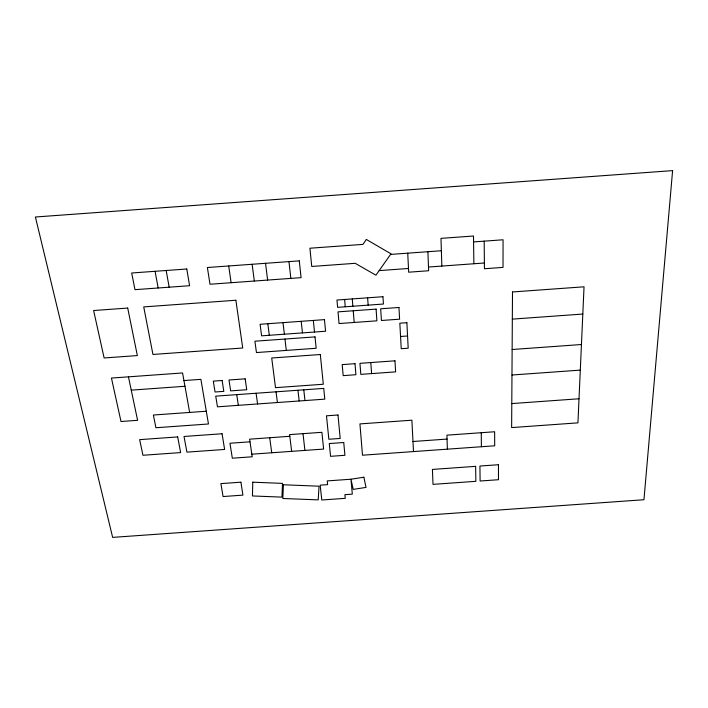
<?xml version="1.0" encoding="UTF-8"?>
<svg xmlns="http://www.w3.org/2000/svg" width="708" height="708" viewBox="0 0 708 708"><rect width="100%" height="100%" fill="white"/><g stroke="black" fill="none" stroke-linecap="round" stroke-linejoin="round"><path stroke-width="1.06" d="M473.572 241.924L503.061 239.782L503.025 267.394L484.431 268.739L484.192 241.154M390.568 254.411L441.367 250.738M379.161 270.606L408.489 268.482M428.49 267.04L484.378 262.995M512.327 319.122L582.817 314.051M400.56 336.486L407.56 335.981M512.132 349.504L581.445 344.522M183.938 380.568L200.895 379.346L208.462 423.986L155.919 427.747L153.371 415.03L206.302 411.242M131.246 390.135L184.965 386.276M511.973 375.01L580.303 370.116M511.787 403.578L579.011 398.772M289.793 436.296L249.614 439.172L252.207 456.784L232.33 458.2L229.95 443.243L250.004 441.819M412.985 441.5L447.049 439.075M251.827 454.191L323.636 449.067L321.892 432.305L289.59 434.615L291.652 451.35M128.449 376.842L137.6 420.322L120.997 421.508L111.439 378.063L182.576 372.957L189.656 412.437M155.079 271.306L158.149 287.988M166.185 270.5L169.159 287.191M236.738 394.639L238.348 405.33M228.702 265.969L231.127 282.713M256.092 393.25L257.588 403.958M269.704 437.739L271.73 452.766M252.119 264.27L254.331 281.032M267.836 323.724L269.305 335.282M276.04 391.816L277.412 402.533M265.535 263.305L267.624 280.076M282.996 322.636L284.377 334.203M284.952 339.052L286.306 350.416M297.935 390.25L299.174 400.976M302.997 433.65L304.927 450.403M303.776 389.834L304.98 400.56M288.961 261.606L290.846 278.394M301.192 321.326L302.458 332.902M313.325 320.45L314.511 332.034M344.628 299.484L345.247 306.785M352.292 298.926L352.876 306.237M353.248 310.768L354.186 322.459M370.797 362.558L371.603 373.594M367.629 297.82L368.151 305.13M413.499 451.571L411.888 420.198L359.93 423.906L362.487 455.209L494.688 445.792L494.635 431.756L446.934 435.163L447.368 449.164M407.737 253.172L408.675 272.199L428.632 270.748L427.906 251.712M441.845 266.066L440.987 238.366L473.493 236.012L473.882 263.757M481.254 432.712L481.405 446.739M512.504 291.962L511.636 427.588L577.932 422.853L584.038 286.802L512.504 291.962M252.756 482.183L252.446 495.954L281.943 497.122L282.492 483.387L252.756 482.183M283.395 484.768L282.837 498.485L318.202 499.875L319.051 486.201L283.395 484.768M672.6 170.619L643.953 499.733L112.643 537.381L35.4 217.002L672.6 170.619M366.346 239.454L362.956 244.384L309.909 248.225L311.741 266.465L355.195 263.314L375.93 275.191L390.993 253.818L366.346 239.454M363.868 477.219L350.973 479.228L327.238 480.909L327.627 484.635L320.175 485.166L321.786 499.998L345.256 498.335L344.911 494.671L352.31 494.14L350.973 479.228L353.204 489.396L366.018 487.405L363.868 477.219M186.797 269.005L131.688 272.996L134.971 289.669L189.594 285.713L186.797 269.005M299.28 260.863L207.382 267.518L209.993 284.244L301.077 277.651L299.28 260.863M127.714 308.06L93.615 310.529L104.129 357.965L137.352 355.575L127.714 308.06M235.879 300.254L143.724 306.909L152.946 354.451L242.729 348L235.879 300.254M382.957 296.714L336.964 300.033L337.61 307.334L383.426 304.033L382.957 296.714M376.098 309.122L338.017 311.865L339.052 323.547L376.886 320.821L376.098 309.122M398.958 307.476L380.665 308.794L381.435 320.494L399.604 319.184L398.958 307.476M324.45 319.644L260.084 324.282L261.606 335.84L325.574 331.238L324.45 319.644M406.879 322.698L399.825 323.211L401.232 348.699L408.189 348.203L406.879 322.698M315.016 336.893L254.907 341.212L256.446 352.557L316.184 348.265L315.016 336.893M320.317 354.513L271.713 358.009L275.509 387.665L323.308 384.24L320.317 354.513M355.009 363.691L342.194 364.611L343.176 375.638L355.912 374.718L355.009 363.691M394.967 360.823L359.947 363.337L360.815 374.373L395.622 371.868L394.967 360.823M222.117 380.497L213.285 381.125L215.055 391.993L223.825 391.365L222.117 380.497M245.163 378.842L228.976 380.001L230.649 390.878L246.738 389.727L245.163 378.842M323.733 388.4L215.728 396.144L217.471 406.826L324.813 399.144L323.733 388.4M337.99 414.994L326.485 415.817L328.848 439.252L340.194 438.447L337.99 414.994M177.681 436.924L139.644 439.641L142.954 455.271L180.637 452.58L177.681 436.924M222.064 433.756L184.018 436.473L186.921 452.138L224.622 449.447L222.064 433.756M343.743 442.518L329.282 443.553L330.565 456.324L344.92 455.297L343.743 442.518M240.906 482.192L220.896 483.617L223.073 496.547L242.924 495.131L240.906 482.192M475.634 466.351L432.42 469.422L433.022 484.36L475.865 481.316L475.634 466.351M498.459 464.722L479.927 466.041L480.113 481.015L498.485 479.714L498.459 464.722"/></g></svg>
